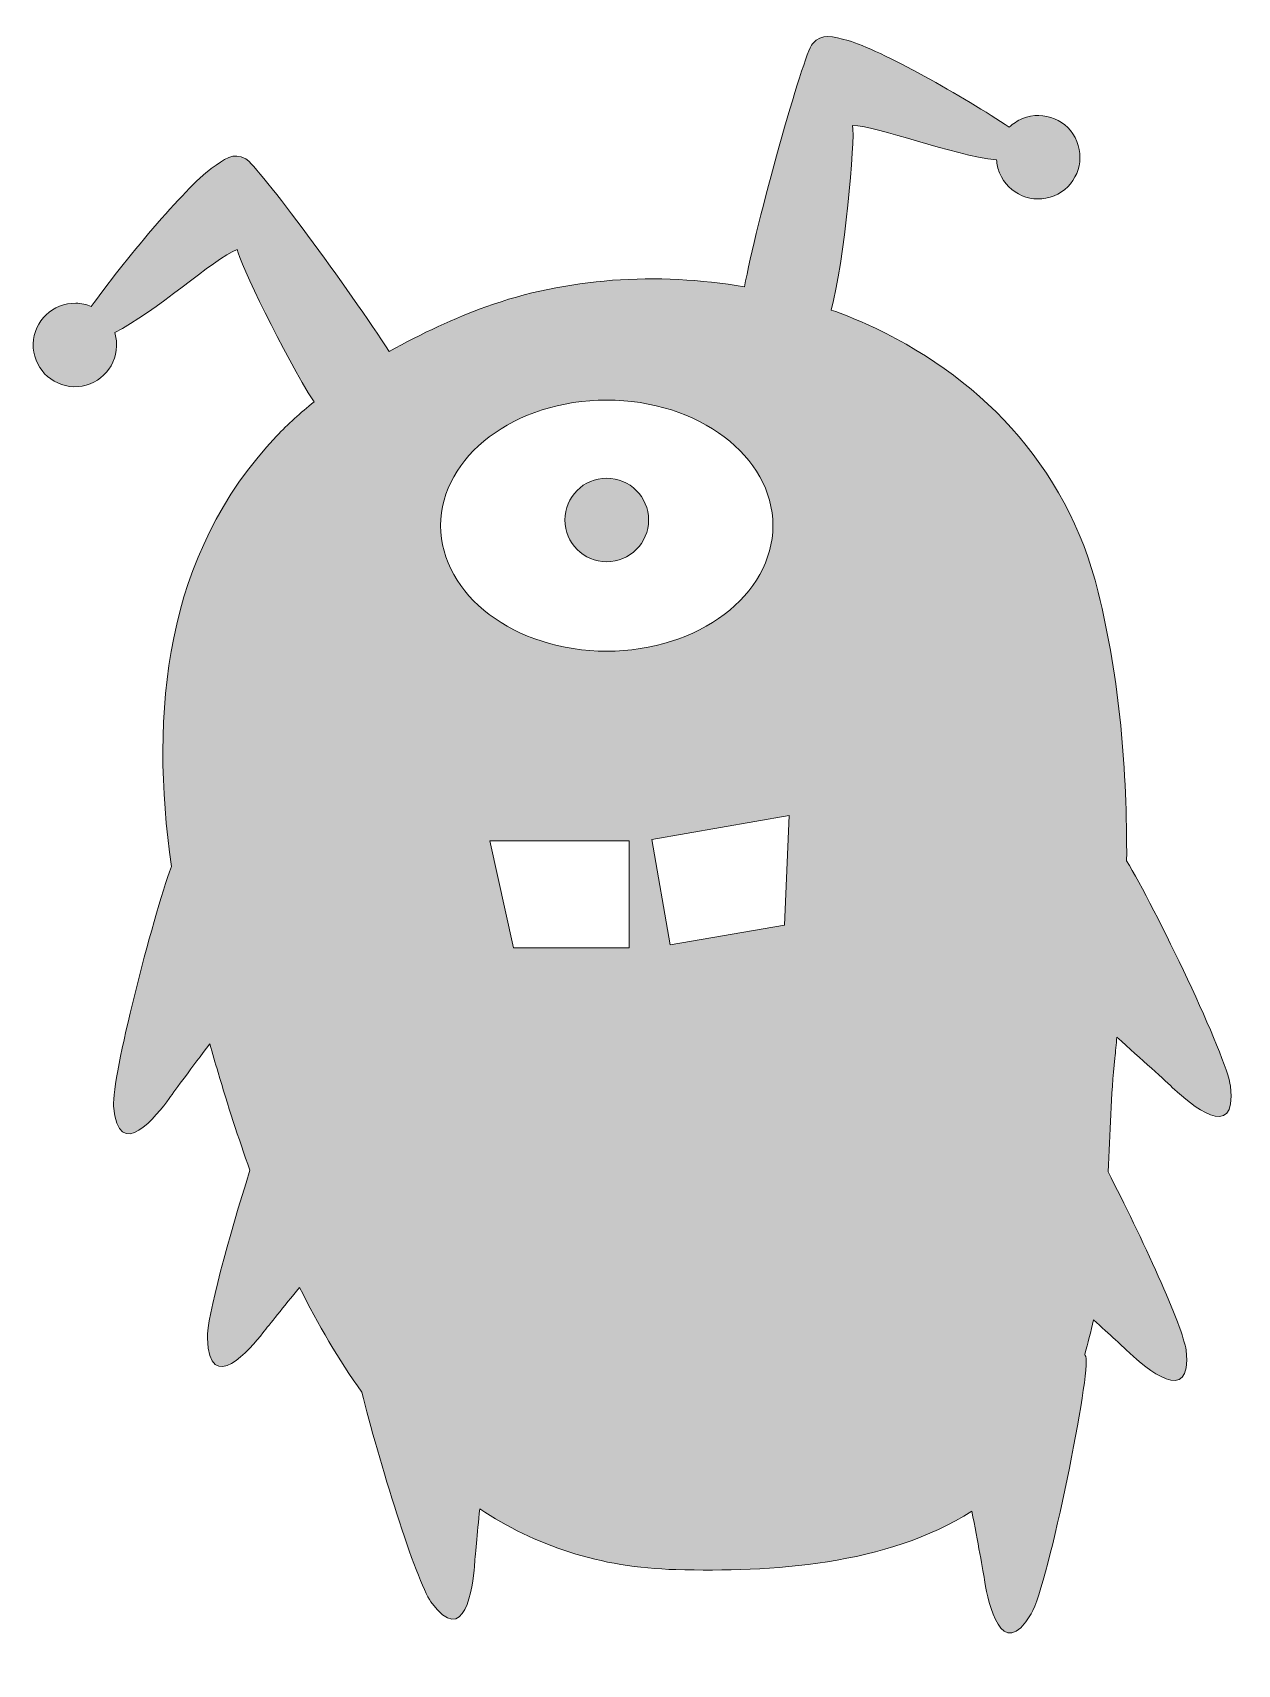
# Model space of a CAD drawing. Header units: inches. Extents: x 0 to 77, y -2 to 102.
import ezdxf

# ---------------------------------------------------------------- set-up
doc = ezdxf.new("R2010")
doc.units = ezdxf.units.IN
doc.header["$MEASUREMENT"] = 0
doc.layers.add('Layer 1', color=7, linetype='Continuous')

msp = doc.modelspace()

# ---------------------------------------------------------------- hatches: boundary and pattern name
at = {"layer": 'Layer 1', "true_color": 0xfdb91a}
h = msp.add_hatch(color=40, dxfattribs=at)
h.dxf.hatch_style = 2
edge = h.paths.add_edge_path()
edge.add_spline(control_points=[(76.22, 34.8), (76, 36.65), (71.36, 46.31), (69.61, 49.13), (69.65, 54.89), (69.17, 60.63), (67.8, 66.24), (65.79, 74.43), (60.04, 80.16), (53, 83.31), (52.29, 83.63), (51.56, 83.92), (50.81, 84.19), (51.61, 87.14), (52.36, 95.1), (52.16, 95.93), (53.82, 95.91), (58.48, 94.03), (61.33, 93.75), (61.35, 93.47), (61.41, 93.19), (61.52, 92.91), (62.08, 91.55), (63.63, 90.9), (64.99, 91.45), (66.34, 92.01), (67, 93.56), (66.44, 94.92), (65.89, 96.27), (64.34, 96.93), (62.98, 96.37), (62.66, 96.24), (62.38, 96.05), (62.14, 95.82), (59.36, 97.7), (53.86, 100.79), (51.89, 101.33), (50.89, 101.6), (50.2, 101.84), (49.61, 101.13), (49.01, 100.41), (46.01, 89.62), (45.28, 85.66), (39.71, 86.63), (33.91, 86.23), (28.82, 84.39), (26.86, 83.69), (24.73, 82.71), (22.66, 81.54), (20.22, 85.36), (14.31, 93.37), (13.54, 93.81), (12.74, 94.26), (12.17, 93.8), (11.34, 93.19), (9.68, 91.99), (5.64, 87.15), (3.7, 84.41), (3.4, 84.54), (3.07, 84.62), (2.72, 84.62), (1.26, 84.66), (0.04, 83.5), (0, 82.04), (-0.04, 80.57), (1.12, 79.35), (2.59, 79.31), (4.06, 79.28), (5.27, 80.44), (5.31, 81.9), (5.32, 82.2), (5.27, 82.49), (5.19, 82.76), (7.77, 84.02), (11.45, 87.44), (12.99, 88.04), (13.09, 87.28), (16, 81.29), (17.88, 78.34), (17.01, 77.65), (16.21, 76.92), (15.5, 76.17), (8.35, 68.62), (7.41, 58.62), (8.8, 48.77), (7.61, 45.54), (4.98, 35.37), (5.12, 33.53), (5.41, 29.8), (7.92, 33), (8.66, 34.02), (9.08, 34.61), (10.12, 36.01), (11.25, 37.5), (11.42, 36.89), (11.59, 36.28), (11.77, 35.68), (12.38, 33.6), (13.06, 31.51), (13.8, 29.45), (12.48, 25.3), (11.04, 20.04), (11.09, 18.76), (11.23, 15.02), (13.86, 18.12), (14.63, 19.11), (15.03, 19.62), (15.94, 20.74), (16.96, 22), (18.13, 19.64), (19.44, 17.39), (20.92, 15.34), (21.96, 11.13), (24.38, 3.3), (25.32, 1.99), (27.5, -1.05), (27.99, 2.99), (28.09, 4.24), (28.14, 4.88), (28.27, 6.3), (28.43, 7.91), (31.93, 5.58), (36.05, 4.16), (40.92, 4.04), (46.97, 3.88), (54.34, 4.3), (59.76, 7.76), (60.12, 5.83), (60.47, 3.99), (60.59, 3.23), (60.79, 1.99), (61.63, -1.99), (63.54, 1.23), (64.64, 3.09), (67.37, 16.76), (67.01, 17.59), (66.99, 17.64), (66.97, 17.68), (66.94, 17.72), (67.15, 18.45), (67.33, 19.18), (67.49, 19.93), (68.53, 19), (69.41, 18.19), (69.83, 17.8), (70.75, 16.93), (73.83, 14.28), (73.39, 18), (73.23, 19.41), (70.5, 25.35), (68.43, 29.34), (68.54, 31.8), (68.62, 34.25), (68.86, 36.58), (68.9, 37.02), (68.95, 37.47), (68.99, 37.92), (70.55, 36.52), (72.07, 35.15), (72.66, 34.59), (73.58, 33.73), (76.66, 31.08), (76.22, 34.8)], knot_values=[0, 0, 0, 0, 1, 1, 1, 2, 2, 2, 3, 3, 3, 4, 4, 4, 5, 5, 5, 6, 6, 6, 7, 7, 7, 8, 8, 8, 9, 9, 9, 10, 10, 10, 11, 11, 11, 12, 12, 12, 13, 13, 13, 14, 14, 14, 15, 15, 15, 16, 16, 16, 17, 17, 17, 18, 18, 18, 19, 19, 19, 20, 20, 20, 21, 21, 21, 22, 22, 22, 23, 23, 23, 24, 24, 24, 25, 25, 25, 26, 26, 26, 27, 27, 27, 28, 28, 28, 29, 29, 29, 30, 30, 30, 31, 31, 31, 32, 32, 32, 33, 33, 33, 34, 34, 34, 35, 35, 35, 36, 36, 36, 37, 37, 37, 38, 38, 38, 39, 39, 39, 40, 40, 40, 41, 41, 41, 42, 42, 42, 43, 43, 43, 44, 44, 44, 45, 45, 45, 46, 46, 46, 47, 47, 47, 48, 48, 48, 49, 49, 49, 50, 50, 50, 51, 51, 51, 52, 52, 52, 53, 53, 53, 54, 54, 54, 54], degree=3, periodic=1)
edge = h.paths.add_edge_path()
edge.add_spline(control_points=[(25.94, 70.47), (25.94, 74.88), (30.67, 78.46), (36.51, 78.46), (42.35, 78.46), (47.09, 74.88), (47.09, 70.47), (47.09, 66.06), (42.35, 62.48), (36.51, 62.48), (30.67, 62.48), (25.94, 66.06), (25.94, 70.47)], knot_values=[0, 0, 0, 0, 1, 1, 1, 2, 2, 2, 3, 3, 3, 4, 4, 4, 4], degree=3, periodic=1)
h.paths.add_polyline_path([(37.95, 43.6), (30.58, 43.6), (29.08, 50.41), (37.95, 50.41)])
h.paths.add_polyline_path([(47.82, 45.05), (40.55, 43.79), (39.38, 50.5), (48.12, 52.02)])
h = msp.add_hatch(color=40, dxfattribs=at)
h.dxf.hatch_style = 2
edge = h.paths.add_edge_path()
edge.add_spline(control_points=[(39.18, 70.83), (39.18, 72.3), (37.98, 73.49), (36.51, 73.49), (35.04, 73.49), (33.85, 72.3), (33.85, 70.83), (33.85, 69.36), (35.04, 68.17), (36.51, 68.17), (37.98, 68.17), (39.18, 69.36), (39.18, 70.83)], knot_values=[0, 0, 0, 0, 1, 1, 1, 2, 2, 2, 3, 3, 3, 4, 4, 4, 4], degree=3, periodic=1)

# ---------------------------------------------------------------- linework, layer by layer
at = {"layer": 'Layer 1', "lineweight": 0}
for points in [[(47.82, 45.05), (40.55, 43.79), (39.38, 50.5), (48.12, 52.02), (47.82, 45.05)], [(37.95, 43.6), (30.58, 43.6), (29.08, 50.41), (37.95, 50.41), (37.95, 43.6)]]:
    msp.add_lwpolyline(points, dxfattribs=at)
for points, knots in [([(76.22, 34.8), (76, 36.65), (71.36, 46.31), (69.61, 49.13), (69.65, 54.89), (69.17, 60.63), (67.8, 66.24), (65.79, 74.43), (60.04, 80.16), (53, 83.31), (52.29, 83.63), (51.56, 83.92), (50.81, 84.19), (51.61, 87.14), (52.36, 95.1), (52.16, 95.93), (53.82, 95.91), (58.48, 94.03), (61.33, 93.75), (61.35, 93.47), (61.41, 93.19), (61.52, 92.91), (62.08, 91.55), (63.63, 90.9), (64.99, 91.45), (66.34, 92.01), (67, 93.56), (66.44, 94.92), (65.89, 96.27), (64.34, 96.93), (62.98, 96.37), (62.66, 96.24), (62.38, 96.05), (62.14, 95.82), (59.36, 97.7), (53.86, 100.79), (51.89, 101.33), (50.89, 101.6), (50.2, 101.84), (49.61, 101.13), (49.01, 100.41), (46.01, 89.62), (45.28, 85.66), (39.71, 86.63), (33.91, 86.23), (28.82, 84.39), (26.86, 83.69), (24.73, 82.71), (22.66, 81.54), (20.22, 85.36), (14.31, 93.37), (13.54, 93.81), (12.74, 94.26), (12.17, 93.8), (11.34, 93.19), (9.68, 91.99), (5.64, 87.15), (3.7, 84.41), (3.4, 84.54), (3.07, 84.62), (2.72, 84.62), (1.26, 84.66), (0.04, 83.5), (0, 82.04), (-0.04, 80.57), (1.12, 79.35), (2.59, 79.31), (4.06, 79.28), (5.27, 80.44), (5.31, 81.9), (5.32, 82.2), (5.27, 82.49), (5.19, 82.76), (7.77, 84.02), (11.45, 87.44), (12.99, 88.04), (13.09, 87.28), (16, 81.29), (17.88, 78.34), (17.01, 77.65), (16.21, 76.92), (15.5, 76.17), (8.35, 68.62), (7.41, 58.62), (8.8, 48.77), (7.61, 45.54), (4.98, 35.37), (5.12, 33.53), (5.41, 29.8), (7.92, 33), (8.66, 34.02), (9.08, 34.61), (10.12, 36.01), (11.25, 37.5), (11.42, 36.89), (11.59, 36.28), (11.77, 35.68), (12.38, 33.6), (13.06, 31.51), (13.8, 29.45), (12.48, 25.3), (11.04, 20.04), (11.09, 18.76), (11.23, 15.02), (13.86, 18.12), (14.63, 19.11), (15.03, 19.62), (15.94, 20.74), (16.96, 22), (18.13, 19.64), (19.44, 17.39), (20.92, 15.34), (21.96, 11.13), (24.38, 3.3), (25.32, 1.99), (27.5, -1.05), (27.99, 2.99), (28.09, 4.24), (28.14, 4.88), (28.27, 6.3), (28.43, 7.91), (31.93, 5.58), (36.05, 4.16), (40.92, 4.04), (46.97, 3.88), (54.34, 4.3), (59.76, 7.76), (60.12, 5.83), (60.47, 3.99), (60.59, 3.23), (60.79, 1.99), (61.63, -1.99), (63.54, 1.23), (64.64, 3.09), (67.37, 16.76), (67.01, 17.59), (66.99, 17.64), (66.97, 17.68), (66.94, 17.72), (67.15, 18.45), (67.33, 19.18), (67.49, 19.93), (68.53, 19), (69.41, 18.19), (69.83, 17.8), (70.75, 16.93), (73.83, 14.28), (73.39, 18), (73.23, 19.41), (70.5, 25.35), (68.43, 29.34), (68.54, 31.8), (68.62, 34.25), (68.86, 36.58), (68.9, 37.02), (68.95, 37.47), (68.99, 37.92), (70.55, 36.52), (72.07, 35.15), (72.66, 34.59), (73.58, 33.73), (76.66, 31.08), (76.22, 34.8)], [0, 0, 0, 0, 1, 1, 1, 2, 2, 2, 3, 3, 3, 4, 4, 4, 5, 5, 5, 6, 6, 6, 7, 7, 7, 8, 8, 8, 9, 9, 9, 10, 10, 10, 11, 11, 11, 12, 12, 12, 13, 13, 13, 14, 14, 14, 15, 15, 15, 16, 16, 16, 17, 17, 17, 18, 18, 18, 19, 19, 19, 20, 20, 20, 21, 21, 21, 22, 22, 22, 23, 23, 23, 24, 24, 24, 25, 25, 25, 26, 26, 26, 27, 27, 27, 28, 28, 28, 29, 29, 29, 30, 30, 30, 31, 31, 31, 32, 32, 32, 33, 33, 33, 34, 34, 34, 35, 35, 35, 36, 36, 36, 37, 37, 37, 38, 38, 38, 39, 39, 39, 40, 40, 40, 41, 41, 41, 42, 42, 42, 43, 43, 43, 44, 44, 44, 45, 45, 45, 46, 46, 46, 47, 47, 47, 48, 48, 48, 49, 49, 49, 50, 50, 50, 51, 51, 51, 52, 52, 52, 53, 53, 53, 54, 54, 54, 54]), ([(25.94, 70.47), (25.94, 74.88), (30.67, 78.46), (36.51, 78.46), (42.35, 78.46), (47.09, 74.88), (47.09, 70.47), (47.09, 66.06), (42.35, 62.48), (36.51, 62.48), (30.67, 62.48), (25.94, 66.06), (25.94, 70.47)], [0, 0, 0, 0, 1, 1, 1, 2, 2, 2, 3, 3, 3, 4, 4, 4, 4]), ([(39.18, 70.83), (39.18, 72.3), (37.98, 73.49), (36.51, 73.49), (35.04, 73.49), (33.85, 72.3), (33.85, 70.83), (33.85, 69.36), (35.04, 68.17), (36.51, 68.17), (37.98, 68.17), (39.18, 69.36), (39.18, 70.83)], [0, 0, 0, 0, 1, 1, 1, 2, 2, 2, 3, 3, 3, 4, 4, 4, 4])]:
    msp.add_open_spline(points, degree=3, knots=knots, dxfattribs=at)

doc.saveas('drawing.dxf')
